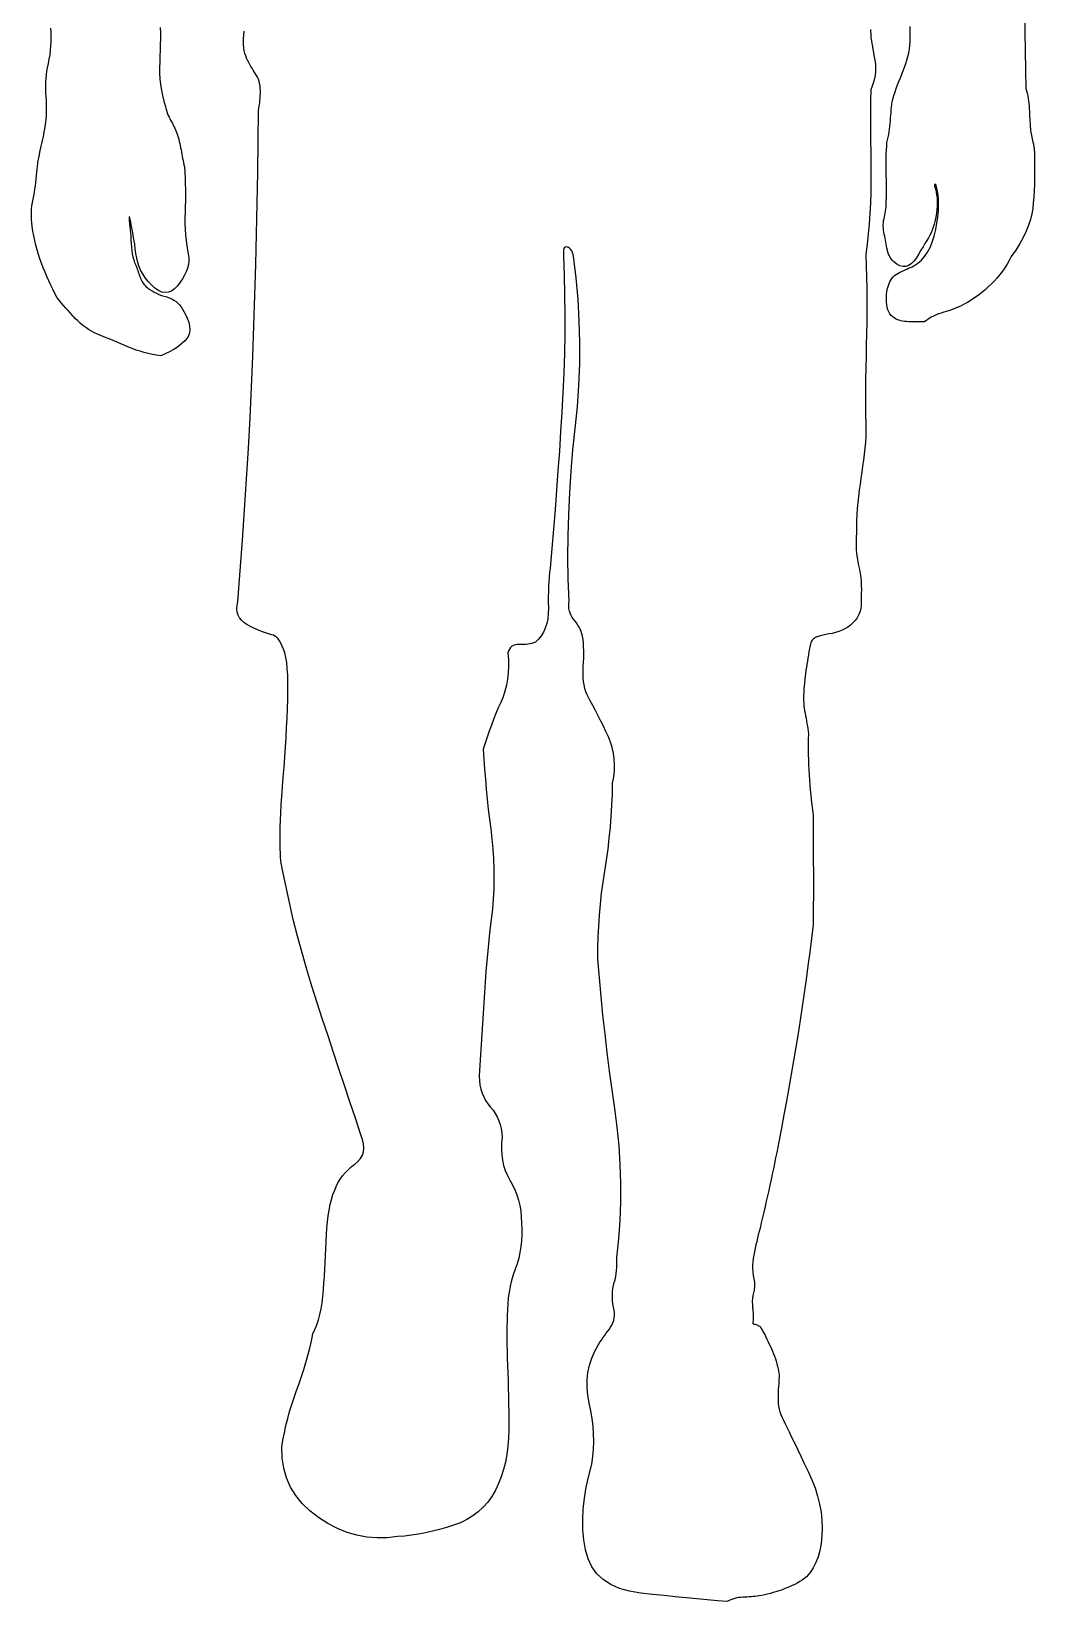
# Model space of a CAD drawing. Extents: x -1089 to 1108, y -567 to 693.
# Drawn here: x 54 to 457, y -567 to 63 of the extents above; entities that cross this region are included whole.
import ezdxf

# ---------------------------------------------------------------- set-up
doc = ezdxf.new("R2010")
doc.units = 0
doc.header["$LTSCALE"] = 20
doc.layers.add('_____1', color=7, linetype='CONTINUOUS')

msp = doc.modelspace()

# ---------------------------------------------------------------- linework, layer by layer
at = {"layer": '_____1', "color": 0, "linetype": 'CONTINUOUS', "flags": 128}
for points in [[(453.16, 70.18), (453.24, 62.67), (453.37, 55.16), (453.53, 47.66), (453.73, 40.16), (453.73, 40.16), (453.73, 40.16), (454, 39.17), (454.24, 38.18), (454.45, 37.18), (454.63, 36.18), (454.78, 35.16), (454.9, 34.14), (454.98, 33.11), (455.04, 32.07), (455.09, 31.04), (455.13, 30), (455.18, 28.97), (455.24, 27.94), (455.29, 26.92), (455.35, 25.91), (455.42, 24.89), (455.48, 23.88), (455.48, 23.88), (455.48, 23.88), (455.59, 23.21), (455.7, 22.55), (455.82, 21.88), (455.95, 21.22), (456.08, 20.56), (456.23, 19.91), (456.37, 19.25), (456.53, 18.6), (456.68, 17.95), (456.81, 17.3), (456.91, 16.64), (457, 15.97), (457.07, 15.3), (457.11, 14.62), (457.14, 13.94), (457.14, 13.25), (457.14, 13.25), (457.14, 13.25), (457.19, 10.17), (457.19, 7.22), (457.16, 4.38), (457.09, 1.67), (456.98, -0.93), (456.84, -3.41), (456.66, -5.77), (456.44, -8.01), (456.1, -10.22), (455.54, -12.49), (454.78, -14.83), (453.8, -17.22), (452.61, -19.67), (451.21, -22.19), (449.59, -24.76), (447.76, -27.4), (447.76, -27.4), (447.76, -27.4), (446.97, -28.92), (446.12, -30.4), (445.21, -31.85), (444.24, -33.25), (443.2, -34.62), (442.11, -35.95), (440.95, -37.24), (439.74, -38.5), (438.47, -39.71), (437.18, -40.86), (435.84, -41.96), (434.48, -43.01), (433.08, -44), (431.65, -44.94), (430.19, -45.82), (428.69, -46.65), (428.69, -46.65), (428.69, -46.65), (427.74, -47.13), (426.78, -47.58), (425.8, -48.01), (424.8, -48.41), (423.79, -48.78), (422.76, -49.13), (421.72, -49.45), (420.67, -49.75), (419.61, -50.06), (418.59, -50.41), (417.59, -50.82), (416.61, -51.27), (415.67, -51.77), (414.74, -52.33), (413.85, -52.93), (412.98, -53.58), (412.98, -53.58), (412.17, -53.57), (411.37, -53.56), (410.56, -53.55), (409.75, -53.54), (408.94, -53.53), (408.12, -53.53), (407.31, -53.52), (406.49, -53.52), (405.69, -53.49), (404.92, -53.43), (404.18, -53.32), (403.47, -53.17), (402.79, -52.97), (402.15, -52.74), (401.54, -52.46), (400.96, -52.14), (400.96, -52.14), (400.96, -52.14), (400.24, -51.62), (399.61, -51.03), (399.07, -50.35), (398.62, -49.58), (398.26, -48.74), (397.99, -47.81), (397.81, -46.79), (397.72, -45.7), (397.69, -44.59), (397.71, -43.53), (397.77, -42.52), (397.88, -41.56), (398.03, -40.66), (398.22, -39.81), (398.46, -39), (398.73, -38.25), (398.73, -38.25), (398.73, -38.25), (399.07, -37.5), (399.45, -36.8), (399.89, -36.15), (400.39, -35.56), (400.94, -35.02), (401.55, -34.54), (402.21, -34.11), (402.93, -33.73), (403.67, -33.39), (404.41, -33.05), (405.14, -32.72), (405.87, -32.39), (406.59, -32.06), (407.3, -31.75), (408.01, -31.43), (408.72, -31.13), (408.72, -31.13), (408.72, -31.13), (410.29, -30.09), (411.73, -28.82), (413.02, -27.34), (414.19, -25.63), (415.22, -23.69), (416.11, -21.54), (416.87, -19.16), (417.5, -16.56), (417.98, -13.91), (418.34, -11.38), (418.56, -8.98), (418.65, -6.71), (418.6, -4.56), (418.42, -2.53), (418.1, -0.63), (417.65, 1.14), (417.65, 1.14), (417.65, 1.14), (417.59, 1.28), (417.53, 1.4), (417.47, 1.49), (417.41, 1.57), (417.35, 1.62), (417.29, 1.65), (417.24, 1.66), (417.18, 1.65), (417.13, 1.62), (417.09, 1.57), (417.06, 1.51), (417.03, 1.43), (417.02, 1.33), (417.01, 1.22), (417.01, 1.09), (417.03, 0.94), (417.03, 0.94), (417.03, 0.94), (417.37, -0.22), (417.64, -1.39), (417.85, -2.57), (418, -3.75), (418.08, -4.94), (418.1, -6.13), (418.05, -7.33), (417.94, -8.54), (417.78, -9.74), (417.59, -10.93), (417.36, -12.11), (417.1, -13.28), (416.8, -14.43), (416.47, -15.58), (416.11, -16.71), (415.71, -17.82), (415.71, -17.82), (415.71, -17.82), (415.16, -18.79), (414.55, -19.84), (413.88, -20.97), (413.16, -22.18), (412.38, -23.47), (411.55, -24.84), (410.65, -26.29), (409.7, -27.82), (408.7, -29.22), (407.66, -30.28), (406.58, -31), (405.46, -31.38), (404.31, -31.41), (403.11, -31.11), (401.87, -30.46), (400.59, -29.48), (400.59, -29.48), (400.59, -29.48), (400.09, -28.93), (399.64, -28.35), (399.23, -27.73), (398.87, -27.07), (398.55, -26.37), (398.28, -25.63), (398.06, -24.85), (397.89, -24.04), (397.74, -23.21), (397.59, -22.38), (397.43, -21.57), (397.28, -20.77), (397.12, -19.97), (396.97, -19.18), (396.81, -18.4), (396.65, -17.63), (396.65, -17.63), (396.65, -17.63), (396.53, -16.84), (396.45, -16.05), (396.42, -15.27), (396.42, -14.49), (396.47, -13.72), (396.56, -12.95), (396.7, -12.18), (396.87, -11.42), (397.06, -10.66), (397.22, -9.89), (397.35, -9.11), (397.45, -8.34), (397.53, -7.55), (397.59, -6.76), (397.61, -5.97), (397.62, -5.17), (397.62, -5.17), (397.62, -5.17), (397.64, -3.7), (397.66, -2.23), (397.67, -0.75), (397.67, 0.73), (397.67, 2.21), (397.65, 3.69), (397.62, 5.17), (397.58, 6.66), (397.55, 8.15), (397.54, 9.63), (397.55, 11.11), (397.58, 12.58), (397.63, 14.06), (397.7, 15.52), (397.79, 16.98), (397.9, 18.44), (397.9, 18.44), (397.9, 18.44), (398.16, 19.5), (398.39, 20.56), (398.6, 21.63), (398.78, 22.71), (398.94, 23.81), (399.07, 24.91), (399.18, 26.02), (399.26, 27.15), (399.34, 28.27), (399.42, 29.38), (399.52, 30.48), (399.63, 31.58), (399.75, 32.66), (399.89, 33.73), (400.03, 34.79), (400.19, 35.83), (400.19, 35.83), (400.19, 35.83), (400.66, 37.27), (401.14, 38.7), (401.64, 40.13), (402.16, 41.55), (402.7, 42.97), (403.26, 44.39), (403.83, 45.81), (404.42, 47.22), (404.99, 48.64), (405.49, 50.07), (405.93, 51.53), (406.31, 52.99), (406.63, 54.48), (406.88, 55.98), (407.06, 57.49), (407.19, 59.03), (407.19, 59.03), (407.19, 59.03), (407.2, 60.99), (407.21, 62.96), (407.22, 64.93)], [(106.03, 64.6), (106.07, 62.32), (106.07, 60.03), (106.04, 57.74), (105.99, 55.44), (105.9, 53.13), (105.79, 50.82), (105.71, 48.51), (105.74, 46.22), (105.87, 43.95), (106.11, 41.7), (106.46, 39.47), (106.91, 37.25), (107.47, 35.06), (108.13, 32.88), (108.13, 32.88), (108.13, 32.88), (108.31, 32.13), (108.5, 31.4), (108.72, 30.68), (108.97, 29.99), (109.23, 29.31), (109.53, 28.65), (109.84, 28.01), (110.18, 27.39), (110.53, 26.77), (110.87, 26.14), (111.2, 25.5), (111.52, 24.86), (111.83, 24.2), (112.13, 23.54), (112.43, 22.87), (112.71, 22.19), (112.71, 22.19), (112.71, 22.19), (112.96, 21.36), (113.2, 20.53), (113.42, 19.7), (113.63, 18.86), (113.83, 18.02), (114.01, 17.17), (114.19, 16.32), (114.35, 15.47), (114.51, 14.61), (114.67, 13.76), (114.83, 12.91), (115, 12.06), (115.17, 11.21), (115.35, 10.36), (115.53, 9.51), (115.71, 8.67), (115.71, 8.67), (115.71, 8.67), (115.86, 6.41), (115.99, 4.14), (116.07, 1.87), (116.12, -0.41), (116.14, -2.69), (116.12, -4.98), (116.06, -7.28), (115.97, -9.58), (115.89, -11.88), (115.9, -14.17), (115.98, -16.45), (116.14, -18.71), (116.38, -20.97), (116.69, -23.22), (117.08, -25.46), (117.55, -27.69), (117.55, -27.69), (117.55, -27.69), (117.5, -29.14), (117.31, -30.58), (116.96, -32.02), (116.46, -33.45), (115.81, -34.88), (115.01, -36.3), (114.06, -37.71), (112.95, -39.12), (111.76, -40.34), (110.53, -41.2), (109.27, -41.7), (107.97, -41.83), (106.64, -41.6), (105.28, -41), (103.88, -40.04), (102.46, -38.72), (102.46, -38.72), (102.46, -38.72), (101.21, -37.43), (100.09, -36.05), (99.11, -34.6), (98.27, -33.06), (97.56, -31.45), (96.98, -29.75), (96.54, -27.97), (96.24, -26.12), (96, -24.23), (95.74, -22.38), (95.45, -20.56), (95.15, -18.76), (94.84, -17), (94.5, -15.27), (94.14, -13.56), (93.77, -11.89), (93.77, -11.89), (93.77, -11.89), (93.73, -11.77), (93.7, -11.68), (93.66, -11.59), (93.63, -11.53), (93.61, -11.48), (93.58, -11.44), (93.56, -11.42), (93.54, -11.41), (93.52, -11.42), (93.5, -11.45), (93.49, -11.49), (93.48, -11.55), (93.47, -11.62), (93.46, -11.71), (93.46, -11.82), (93.46, -11.94), (93.46, -11.94), (93.46, -11.94), (93.59, -13.05), (93.72, -14.21), (93.84, -15.42), (93.95, -16.67), (94.06, -17.97), (94.15, -19.32), (94.24, -20.71), (94.32, -22.15), (94.42, -23.58), (94.57, -24.95), (94.78, -26.26), (95.04, -27.5), (95.35, -28.69), (95.72, -29.81), (96.14, -30.87), (96.61, -31.87), (96.61, -31.87), (96.61, -31.87), (96.79, -32.45), (96.98, -33.02), (97.17, -33.6), (97.37, -34.17), (97.58, -34.74), (97.8, -35.31), (98.03, -35.88), (98.26, -36.45), (98.51, -37), (98.79, -37.53), (99.1, -38.02), (99.43, -38.49), (99.79, -38.92), (100.19, -39.33), (100.61, -39.71), (101.05, -40.06), (101.05, -40.06), (101.05, -40.06), (101.87, -40.63), (102.72, -41.17), (103.6, -41.67), (104.53, -42.13), (105.49, -42.56), (106.48, -42.94), (107.52, -43.29), (108.59, -43.6), (109.64, -43.92), (110.61, -44.33), (111.52, -44.82), (112.34, -45.4), (113.1, -46.05), (113.78, -46.79), (114.38, -47.6), (114.91, -48.5), (114.91, -48.5), (114.91, -48.5), (116, -50.36), (116.85, -52.11), (117.44, -53.74), (117.79, -55.27), (117.88, -56.68), (117.72, -57.97), (117.32, -59.16), (116.66, -60.23), (115.82, -61.23), (114.84, -62.2), (113.74, -63.12), (112.51, -64.01), (111.15, -64.87), (109.66, -65.68), (108.04, -66.47), (106.29, -67.21), (106.29, -67.21), (104.57, -66.96), (102.87, -66.66), (101.2, -66.3), (99.56, -65.89), (97.94, -65.42), (96.35, -64.9), (94.79, -64.32), (93.26, -63.69), (91.73, -63.03), (90.2, -62.37), (88.66, -61.73), (87.11, -61.08), (85.55, -60.45), (83.99, -59.82), (82.41, -59.19), (80.83, -58.57), (80.83, -58.57), (80.83, -58.57), (79.59, -57.99), (78.38, -57.34), (77.2, -56.63), (76.06, -55.87), (74.96, -55.04), (73.89, -54.16), (72.85, -53.21), (71.85, -52.21), (70.88, -51.17), (69.92, -50.13), (68.98, -49.09), (68.06, -48.05), (67.16, -47.01), (66.28, -45.97), (65.42, -44.92), (64.57, -43.88), (64.57, -43.88), (64.57, -43.88), (63.69, -42.2), (62.84, -40.51), (62.02, -38.81), (61.23, -37.09), (60.47, -35.36), (59.73, -33.62), (59.03, -31.86), (58.35, -30.09), (57.71, -28.31), (57.12, -26.5), (56.57, -24.68), (56.08, -22.84), (55.63, -20.98), (55.22, -19.1), (54.87, -17.2), (54.56, -15.28), (54.56, -15.28), (54.56, -15.28), (54.4, -13.86), (54.3, -12.46), (54.25, -11.07), (54.27, -9.69), (54.35, -8.33), (54.48, -6.98), (54.68, -5.64), (54.93, -4.32), (55.2, -2.99), (55.44, -1.66), (55.66, -0.32), (55.86, 1.02), (56.03, 2.38), (56.18, 3.75), (56.3, 5.12), (56.4, 6.51), (56.4, 6.51), (56.4, 6.51), (56.53, 7.67), (56.68, 8.83), (56.85, 9.99), (57.04, 11.15), (57.24, 12.3), (57.46, 13.45), (57.7, 14.6), (57.96, 15.75), (58.22, 16.89), (58.47, 18.04), (58.72, 19.19), (58.95, 20.34), (59.19, 21.49), (59.41, 22.64), (59.63, 23.79), (59.84, 24.94), (59.84, 24.94), (59.84, 24.94), (60.02, 26.39), (60.16, 27.84), (60.26, 29.3), (60.33, 30.77), (60.35, 32.25), (60.34, 33.73), (60.28, 35.22), (60.19, 36.71), (60.1, 38.2), (60.05, 39.69), (60.05, 41.17), (60.09, 42.64), (60.17, 44.1), (60.3, 45.56), (60.47, 47.01), (60.68, 48.45), (60.68, 48.45), (60.68, 48.45), (61.1, 50.18), (61.45, 51.92), (61.74, 53.67), (61.96, 55.42), (62.12, 57.19), (62.21, 58.96), (62.23, 60.75), (62.2, 62.54), (62.13, 64.34)], [(391.32, 63.81), (391.34, 62.96), (391.36, 62.11), (391.4, 61.27), (391.45, 60.43), (391.45, 60.43), (391.45, 60.43), (391.64, 59.29), (391.83, 58.14), (392.02, 56.97), (392.23, 55.78), (392.44, 54.58), (392.65, 53.35), (392.87, 52.11), (393.1, 50.84), (393.28, 49.56), (393.34, 48.23), (393.29, 46.87), (393.13, 45.48), (392.85, 44.05), (392.46, 42.59), (391.96, 41.09), (391.35, 39.56), (391.35, 39.56), (391.33, 35.42), (391.31, 31.27), (391.31, 27.13), (391.31, 22.99), (391.32, 18.85), (391.35, 14.7), (391.38, 10.56), (391.42, 6.42), (391.43, 2.29), (391.36, -1.84), (391.22, -5.97), (391.01, -10.09), (390.73, -14.2), (390.37, -18.31), (389.94, -22.41), (389.43, -26.51), (389.43, -26.51), (389.43, -26.51), (389.58, -31.1), (389.69, -35.68), (389.76, -40.25), (389.8, -44.81), (389.8, -49.36), (389.77, -53.91), (389.69, -58.44), (389.59, -62.97), (389.47, -67.5), (389.39, -72.04), (389.33, -76.59), (389.29, -81.15), (389.29, -85.72), (389.31, -90.3), (389.35, -94.89), (389.43, -99.49), (389.43, -99.49), (389.43, -99.49), (389.21, -101.89), (388.97, -104.3), (388.71, -106.71), (388.43, -109.12), (388.13, -111.53), (387.8, -113.95), (387.45, -116.37), (387.08, -118.79), (386.72, -121.22), (386.41, -123.65), (386.15, -126.08), (385.94, -128.52), (385.78, -130.96), (385.67, -133.4), (385.6, -135.85), (385.59, -138.29), (385.59, -138.29), (385.59, -138.29), (385.49, -140), (385.46, -141.69), (385.48, -143.37), (385.57, -145.02), (385.71, -146.65), (385.92, -148.26), (386.19, -149.85), (386.52, -151.43), (386.85, -153), (387.12, -154.58), (387.33, -156.18), (387.48, -157.8), (387.58, -159.43), (387.61, -161.08), (387.59, -162.74), (387.51, -164.41), (387.51, -164.41), (387.51, -164.41), (387.59, -165.97), (387.54, -167.44), (387.34, -168.82), (387, -170.12), (386.52, -171.33), (385.9, -172.46), (385.13, -173.51), (384.23, -174.47), (383.22, -175.34), (382.15, -176.12), (381.03, -176.81), (379.84, -177.41), (378.59, -177.91), (377.28, -178.33), (375.91, -178.65), (374.49, -178.88), (374.49, -178.88), (374.49, -178.88), (373.93, -178.99), (373.38, -179.12), (372.84, -179.24), (372.3, -179.37), (371.76, -179.5), (371.24, -179.64), (370.71, -179.77), (370.2, -179.92), (369.7, -180.08), (369.24, -180.28), (368.83, -180.51), (368.45, -180.78), (368.11, -181.1), (367.8, -181.44), (367.54, -181.83), (367.32, -182.25), (367.32, -182.25), (367.32, -182.25), (367.06, -183.53), (366.81, -184.79), (366.57, -186.05), (366.34, -187.3), (366.12, -188.55), (365.91, -189.78), (365.71, -191.01), (365.52, -192.23), (365.34, -193.45), (365.17, -194.69), (365.02, -195.95), (364.88, -197.22), (364.75, -198.5), (364.64, -199.8), (364.54, -201.11), (364.46, -202.44), (364.46, -202.44), (364.46, -202.44), (364.4, -203.52), (364.38, -204.58), (364.4, -205.64), (364.45, -206.68), (364.54, -207.71), (364.66, -208.73), (364.82, -209.75), (365.02, -210.75), (365.23, -211.75), (365.42, -212.76), (365.6, -213.78), (365.77, -214.81), (365.93, -215.85), (366.07, -216.89), (366.19, -217.95), (366.31, -219.01), (366.31, -219.01), (366.31, -219.01), (366.27, -221.09), (366.26, -223.16), (366.26, -225.22), (366.29, -227.27), (366.33, -229.32), (366.4, -231.36), (366.48, -233.38), (366.59, -235.4), (366.72, -237.42), (366.88, -239.44), (367.05, -241.47), (367.25, -243.49), (367.48, -245.52), (367.73, -247.55), (368, -249.58), (368.3, -251.62), (368.3, -251.62), (368.3, -251.62), (368.29, -254.37), (368.28, -257.13), (368.28, -259.88), (368.28, -262.64), (368.28, -265.4), (368.29, -268.15), (368.31, -270.91), (368.32, -273.67), (368.34, -276.43), (368.35, -279.19), (368.35, -281.95), (368.33, -284.71), (368.31, -287.46), (368.29, -290.22), (368.25, -292.97), (368.2, -295.72), (368.2, -295.72), (368.2, -295.72), (367.56, -301.18), (366.88, -306.64), (366.17, -312.1), (365.43, -317.55), (364.66, -323), (363.86, -328.45), (363.02, -333.89), (362.16, -339.34), (361.27, -344.77), (360.35, -350.21), (359.42, -355.64), (358.47, -361.07), (357.5, -366.49), (356.51, -371.91), (355.5, -377.33), (354.47, -382.74), (354.47, -382.74), (354.47, -382.74), (354.04, -384.92), (353.61, -387.09), (353.17, -389.27), (352.72, -391.44), (352.26, -393.62), (351.8, -395.79), (351.33, -397.97), (350.86, -400.14), (350.38, -402.31), (349.9, -404.48), (349.41, -406.65), (348.91, -408.81), (348.42, -410.97), (347.92, -413.12), (347.41, -415.28), (346.91, -417.42), (346.91, -417.42), (346.91, -417.42), (346.56, -418.78), (346.21, -420.14), (345.88, -421.49), (345.56, -422.84), (345.25, -424.19), (344.95, -425.54), (344.66, -426.88), (344.38, -428.22), (344.14, -429.56), (343.98, -430.91), (343.9, -432.27), (343.9, -433.63), (343.98, -435.01), (344.14, -436.39), (344.37, -437.78), (344.69, -439.17), (344.69, -439.17), (344.69, -439.17), (344.71, -439.68), (344.72, -440.19), (344.7, -440.71), (344.66, -441.23), (344.6, -441.75), (344.52, -442.28), (344.41, -442.81), (344.29, -443.35), (344.16, -443.89), (344.05, -444.42), (343.96, -444.95), (343.89, -445.47), (343.84, -445.98), (343.81, -446.49), (343.8, -446.99), (343.81, -447.48), (343.81, -447.48), (343.81, -447.48), (343.83, -447.98), (343.86, -448.48), (343.89, -448.99), (343.92, -449.51), (343.96, -450.03), (344, -450.55), (344.04, -451.09), (344.09, -451.63), (344.13, -452.16), (344.15, -452.69), (344.16, -453.21), (344.16, -453.72), (344.15, -454.22), (344.12, -454.71), (344.08, -455.19), (344.02, -455.66), (344.02, -455.66), (344.02, -455.66), (344.04, -455.72), (344.06, -455.77), (344.09, -455.81), (344.13, -455.85), (344.18, -455.87), (344.23, -455.9), (344.29, -455.91), (344.36, -455.92), (344.43, -455.92), (344.51, -455.93), (344.57, -455.93), (344.64, -455.94), (344.71, -455.96), (344.77, -455.97), (344.84, -455.99), (344.9, -456), (344.9, -456), (344.9, -456), (345.29, -456.1), (345.66, -456.23), (346.01, -456.4), (346.33, -456.6), (346.63, -456.84), (346.91, -457.11), (347.17, -457.42), (347.41, -457.76), (347.63, -458.12), (347.86, -458.5), (348.09, -458.9), (348.31, -459.31), (348.54, -459.74), (348.77, -460.19), (349, -460.65), (349.23, -461.12), (349.23, -461.12), (349.23, -461.12), (349.7, -462.07), (350.17, -463.02), (350.62, -463.98), (351.06, -464.94), (351.49, -465.91), (351.91, -466.89), (352.32, -467.87), (352.71, -468.85), (353.09, -469.85), (353.42, -470.86), (353.72, -471.88), (353.98, -472.91), (354.21, -473.96), (354.39, -475.02), (354.54, -476.1), (354.65, -477.19), (354.65, -477.19), (354.65, -477.19), (354.52, -478.47), (354.4, -479.72), (354.31, -480.95), (354.24, -482.16), (354.19, -483.34), (354.16, -484.49), (354.16, -485.63), (354.17, -486.74), (354.24, -487.84), (354.39, -488.94), (354.61, -490.05), (354.91, -491.17), (355.3, -492.29), (355.76, -493.42), (356.3, -494.55), (356.92, -495.69), (356.92, -495.69), (356.92, -495.69), (357.7, -497.34), (358.58, -499.21), (359.58, -501.3), (360.69, -503.62), (361.91, -506.16), (363.24, -508.92), (364.68, -511.91), (366.24, -515.12), (367.73, -518.43), (368.99, -521.72), (370.02, -524.99), (370.83, -528.23), (371.4, -531.46), (371.74, -534.66), (371.86, -537.84), (371.74, -540.99), (371.41, -544.02), (370.9, -546.82), (370.2, -549.39), (369.31, -551.73), (368.24, -553.84), (366.98, -555.72), (365.53, -557.36), (363.89, -558.78), (363.89, -558.78), (363.89, -558.78), (362.9, -559.36), (361.89, -559.91), (360.86, -560.44), (359.83, -560.95), (358.77, -561.42), (357.71, -561.88), (356.63, -562.3), (355.53, -562.71), (354.43, -563.08), (353.32, -563.44), (352.2, -563.77), (351.08, -564.08), (349.96, -564.37), (348.83, -564.63), (347.69, -564.87), (346.55, -565.09), (346.55, -565.09), (346.55, -565.09), (345.75, -565.19), (344.94, -565.28), (344.12, -565.36), (343.3, -565.43), (342.48, -565.49), (341.65, -565.54), (340.82, -565.58), (339.98, -565.62), (339.15, -565.67), (338.33, -565.77), (337.53, -565.92), (336.74, -566.11), (335.97, -566.35), (335.21, -566.64), (334.47, -566.98), (333.74, -567.37), (333.74, -567.37), (329.78, -567.02), (325.71, -566.66), (321.53, -566.27), (317.25, -565.86), (312.85, -565.42), (308.35, -564.96), (303.74, -564.47), (299.02, -563.96), (294.49, -563.23), (290.46, -562.09), (286.94, -560.53), (283.91, -558.56), (281.38, -556.17), (279.35, -553.37), (277.82, -550.15), (276.79, -546.52), (276.15, -542.62), (275.79, -538.61), (275.7, -534.48), (275.88, -530.25), (276.35, -525.89), (277.08, -521.43), (278.1, -516.84), (279.38, -512.15), (279.38, -512.15), (279.38, -512.15), (279.78, -509.17), (280.02, -506.17), (280.11, -503.14), (280.06, -500.08), (279.85, -497), (279.49, -493.89), (278.98, -490.76), (278.32, -487.6), (277.74, -484.46), (277.45, -481.38), (277.46, -478.35), (277.78, -475.39), (278.39, -472.48), (279.3, -469.63), (280.51, -466.84), (282.02, -464.1), (282.02, -464.1), (282.02, -464.1), (282.61, -463.23), (283.21, -462.36), (283.82, -461.49), (284.42, -460.63), (285.03, -459.77), (285.64, -458.91), (286.25, -458.06), (286.86, -457.21), (287.41, -456.34), (287.85, -455.43), (288.17, -454.48), (288.38, -453.49), (288.47, -452.46), (288.44, -451.39), (288.3, -450.28), (288.03, -449.13), (288.03, -449.13), (288.03, -449.13), (287.81, -447.88), (287.67, -446.63), (287.6, -445.4), (287.61, -444.17), (287.69, -442.95), (287.84, -441.73), (288.07, -440.52), (288.37, -439.32), (288.69, -438.12), (288.95, -436.9), (289.16, -435.67), (289.31, -434.42), (289.41, -433.16), (289.46, -431.88), (289.45, -430.58), (289.39, -429.28), (289.39, -429.28), (289.39, -429.28), (290.18, -421.79), (290.71, -414.3), (290.99, -406.82), (291.02, -399.33), (290.79, -391.84), (290.31, -384.35), (289.58, -376.86), (288.59, -369.37), (287.51, -361.88), (286.49, -354.39), (285.54, -346.91), (284.65, -339.42), (283.83, -331.94), (283.07, -324.46), (282.37, -316.98), (281.74, -309.51), (281.74, -309.51), (281.74, -309.51), (281.77, -305.05), (281.89, -300.61), (282.1, -296.17), (282.41, -291.74), (282.81, -287.32), (283.3, -282.9), (283.89, -278.5), (284.57, -274.1), (285.25, -269.7), (285.85, -265.3), (286.37, -260.9), (286.8, -256.49), (287.15, -252.08), (287.42, -247.67), (287.61, -243.25), (287.7, -238.82), (287.7, -238.82), (287.7, -238.82), (288.14, -236.31), (288.39, -233.84), (288.45, -231.43), (288.33, -229.08), (288.02, -226.77), (287.52, -224.52), (286.84, -222.33), (285.98, -220.19), (285, -218.07), (284, -215.97), (282.98, -213.86), (281.92, -211.76), (280.84, -209.66), (279.74, -207.56), (278.6, -205.47), (277.44, -203.38), (277.44, -203.38), (277.44, -203.38), (276.97, -202.08), (276.58, -200.74), (276.28, -199.35), (276.05, -197.93), (275.9, -196.45), (275.83, -194.94), (275.84, -193.38), (275.93, -191.78), (276.05, -190.17), (276.12, -188.59), (276.14, -187.04), (276.13, -185.53), (276.07, -184.04), (275.98, -182.59), (275.84, -181.16), (275.66, -179.77), (275.66, -179.77), (275.66, -179.77), (275.36, -178.81), (275.03, -177.88), (274.64, -176.99), (274.22, -176.12), (273.74, -175.29), (273.22, -174.48), (272.66, -173.71), (272.05, -172.97), (271.47, -172.22), (270.99, -171.42), (270.61, -170.57), (270.32, -169.67), (270.14, -168.73), (270.06, -167.73), (270.07, -166.68), (270.19, -165.59), (270.19, -165.59), (270.19, -165.59), (269.9, -156.9), (269.78, -148.21), (269.83, -139.54), (270.06, -130.88), (270.46, -122.23), (271.03, -113.59), (271.77, -104.96), (272.69, -96.34), (273.55, -87.72), (274.15, -79.1), (274.47, -70.48), (274.52, -61.85), (274.29, -53.21), (273.8, -44.57), (273.03, -35.93), (271.99, -27.28), (271.99, -27.28), (271.99, -27.28), (271.84, -26.53), (271.64, -25.86), (271.4, -25.27), (271.11, -24.76), (270.78, -24.34), (270.4, -23.99), (269.98, -23.73), (269.52, -23.55), (269.07, -23.48), (268.69, -23.56), (268.39, -23.78), (268.16, -24.15), (268, -24.66), (267.92, -25.32), (267.92, -26.12), (267.98, -27.07), (267.98, -27.07), (267.98, -27.07), (268.25, -34.94), (268.42, -42.8), (268.49, -50.66), (268.45, -58.51), (268.32, -66.35), (268.09, -74.18), (267.76, -82.01), (267.33, -89.83), (266.83, -97.64), (266.31, -105.46), (265.76, -113.28), (265.18, -121.11), (264.58, -128.93), (263.95, -136.76), (263.29, -144.6), (262.6, -152.43), (262.6, -152.43), (262.6, -152.43), (262.4, -154.13), (262.23, -155.92), (262.09, -157.8), (261.98, -159.75), (261.91, -161.79), (261.87, -163.92), (261.86, -166.13), (261.89, -168.43), (261.84, -170.69), (261.62, -172.79), (261.23, -174.75), (260.67, -176.55), (259.94, -178.2), (259.03, -179.69), (257.96, -181.03), (256.71, -182.22), (256.71, -182.22), (256.71, -182.22), (255.97, -182.47), (255.21, -182.68), (254.43, -182.84), (253.62, -182.97), (252.8, -183.06), (251.95, -183.11), (251.08, -183.12), (250.19, -183.09), (249.33, -183.1), (248.56, -183.22), (247.87, -183.47), (247.25, -183.84), (246.73, -184.33), (246.28, -184.94), (245.92, -185.67), (245.64, -186.52), (245.64, -186.52), (245.64, -186.52), (245.85, -189.23), (245.9, -191.88), (245.78, -194.46), (245.51, -196.97), (245.07, -199.42), (244.47, -201.8), (243.7, -204.12), (242.77, -206.37), (241.78, -208.61), (240.82, -210.87), (239.89, -213.18), (239, -215.51), (238.14, -217.88), (237.31, -220.28), (236.52, -222.72), (235.76, -225.19), (235.76, -225.19), (235.76, -225.19), (236, -229.21), (236.28, -233.22), (236.59, -237.22), (236.94, -241.22), (237.33, -245.22), (237.76, -249.2), (238.23, -253.19), (238.73, -257.16), (239.2, -261.15), (239.57, -265.14), (239.82, -269.15), (239.97, -273.18), (240, -277.22), (239.93, -281.27), (239.76, -285.34), (239.47, -289.42), (239.47, -289.42), (239.47, -289.42), (238.94, -293.56), (238.45, -297.71), (238, -301.87), (237.58, -306.04), (237.19, -310.21), (236.84, -314.4), (236.52, -318.6), (236.24, -322.8), (235.98, -327), (235.71, -331.2), (235.45, -335.39), (235.18, -339.57), (234.91, -343.74), (234.64, -347.91), (234.37, -352.07), (234.1, -356.22), (234.1, -356.22), (234.1, -356.22), (234.19, -358.1), (234.42, -359.9), (234.79, -361.61), (235.29, -363.23), (235.93, -364.76), (236.7, -366.2), (237.6, -367.55), (238.64, -368.82), (239.68, -370.07), (240.59, -371.4), (241.37, -372.81), (242.02, -374.29), (242.54, -375.84), (242.93, -377.47), (243.19, -379.17), (243.32, -380.94), (243.32, -380.94), (243.32, -380.94), (243.08, -383.35), (243.03, -385.68), (243.15, -387.94), (243.45, -390.13), (243.94, -392.24), (244.6, -394.28), (245.44, -396.25), (246.46, -398.15), (247.51, -400.05), (248.42, -402.01), (249.2, -404.05), (249.86, -406.15), (250.38, -408.32), (250.77, -410.56), (251.03, -412.87), (251.16, -415.24), (251.16, -415.24), (251.16, -415.24), (251.27, -417.68), (251.26, -420.09), (251.13, -422.48), (250.87, -424.83), (250.48, -427.16), (249.97, -429.45), (249.34, -431.72), (248.58, -433.96), (247.82, -436.2), (247.15, -438.47), (246.6, -440.77), (246.15, -443.09), (245.8, -445.44), (245.56, -447.82), (245.43, -450.23), (245.4, -452.67), (245.4, -452.67), (245.4, -452.67), (245.31, -454.72), (245.24, -456.89), (245.21, -459.19), (245.21, -461.6), (245.23, -464.14), (245.29, -466.79), (245.38, -469.57), (245.49, -472.47), (245.62, -475.46), (245.72, -478.52), (245.81, -481.65), (245.88, -484.84), (245.94, -488.1), (245.97, -491.42), (245.99, -494.82), (245.99, -498.28), (245.9, -501.71), (245.65, -505.03), (245.23, -508.25), (244.64, -511.34), (243.88, -514.33), (242.96, -517.21), (241.88, -519.97), (240.62, -522.62), (239.19, -525.11), (237.57, -527.39), (235.76, -529.47), (233.76, -531.34), (231.56, -533), (229.18, -534.45), (226.61, -535.7), (223.85, -536.74), (221, -537.64), (218.15, -538.43), (215.33, -539.14), (212.51, -539.75), (209.7, -540.27), (206.91, -540.7), (204.12, -541.04), (201.35, -541.28), (201.35, -541.28), (201.35, -541.28), (197.19, -541.76), (193.09, -541.83), (189.03, -541.49), (185.03, -540.74), (181.09, -539.58), (177.19, -538.01), (173.35, -536.02), (169.57, -533.63), (166.05, -530.91), (163, -527.96), (160.44, -524.78), (158.36, -521.37), (156.76, -517.72), (155.63, -513.85), (154.98, -509.74), (154.82, -505.4), (154.82, -505.4), (154.82, -505.4), (155.3, -502.49), (155.85, -499.59), (156.48, -496.72), (157.19, -493.86), (157.98, -491.02), (158.84, -488.2), (159.78, -485.39), (160.79, -482.6), (161.81, -479.82), (162.78, -477.02), (163.68, -474.21), (164.53, -471.38), (165.31, -468.54), (166.04, -465.68), (166.71, -462.81), (167.32, -459.93), (167.32, -459.93), (167.32, -459.93), (168.13, -458.15), (168.87, -456.25), (169.52, -454.22), (170.09, -452.06), (170.58, -449.78), (170.99, -447.37), (171.31, -444.82), (171.56, -442.15), (171.75, -439.42), (171.93, -436.68), (172.1, -433.94), (172.26, -431.19), (172.41, -428.44), (172.54, -425.69), (172.66, -422.94), (172.77, -420.18), (172.91, -417.48), (173.12, -414.91), (173.42, -412.47), (173.8, -410.16), (174.25, -407.97), (174.78, -405.91), (175.39, -403.98), (176.08, -402.17), (176.08, -402.17), (176.08, -402.17), (176.68, -400.65), (177.4, -399.2), (178.24, -397.81), (179.18, -396.48), (180.25, -395.21), (181.42, -394.01), (182.71, -392.88), (184.11, -391.8), (185.42, -390.7), (186.45, -389.5), (187.19, -388.18), (187.65, -386.75), (187.81, -385.21), (187.69, -383.56), (187.29, -381.81), (186.6, -379.94), (186.6, -379.94), (186.6, -379.94), (184.39, -373.34), (182.18, -366.74), (179.98, -360.13), (177.78, -353.51), (175.58, -346.89), (173.39, -340.27), (171.2, -333.64), (169.02, -327), (166.88, -320.34), (164.86, -313.66), (162.95, -306.96), (161.15, -300.23), (159.45, -293.47), (157.87, -286.69), (156.39, -279.88), (155.03, -273.05), (155.03, -273.05), (155.03, -273.05), (154.82, -272.15), (154.64, -271.09), (154.49, -269.86), (154.36, -268.46), (154.26, -266.9), (154.19, -265.17), (154.14, -263.27), (154.12, -261.2), (154.13, -258.92), (154.18, -256.41), (154.28, -253.66), (154.43, -250.68), (154.61, -247.45), (154.84, -243.98), (155.12, -240.28), (155.43, -236.34), (155.76, -232.3), (156.06, -228.3), (156.32, -224.35), (156.56, -220.44), (156.77, -216.58), (156.95, -212.76), (157.11, -208.99), (157.23, -205.26), (157.3, -201.7), (157.29, -198.44), (157.2, -195.47), (157.04, -192.79), (156.79, -190.41), (156.46, -188.33), (156.06, -186.53), (155.57, -185.04), (155.04, -183.76), (154.48, -182.65), (153.91, -181.69), (153.32, -180.89), (152.71, -180.24), (152.08, -179.75), (151.43, -179.42), (150.76, -179.24), (150.76, -179.24), (150.76, -179.24), (149.53, -178.9), (148.29, -178.5), (147.04, -178.05), (145.79, -177.55), (144.54, -177), (143.28, -176.4), (142.01, -175.75), (140.74, -175.05), (139.56, -174.27), (138.6, -173.39), (137.84, -172.4), (137.28, -171.31), (136.93, -170.12), (136.79, -168.81), (136.85, -167.41), (137.12, -165.9), (137.12, -165.9), (137.12, -165.9), (138.12, -153.6), (139.05, -141.29), (139.91, -128.99), (140.7, -116.69), (141.42, -104.39), (142.06, -92.09), (142.64, -79.8), (143.14, -67.5), (143.59, -55.2), (143.99, -42.89), (144.35, -30.58), (144.66, -18.25), (144.92, -5.92), (145.14, 6.42), (145.31, 18.77), (145.43, 31.12), (145.43, 31.12), (145.43, 31.12), (145.63, 32.15), (145.8, 33.17), (145.95, 34.2), (146.06, 35.22), (146.15, 36.24), (146.2, 37.25), (146.23, 38.27), (146.23, 39.28), (146.19, 40.27), (146.08, 41.22), (145.92, 42.13), (145.71, 43), (145.43, 43.82), (145.1, 44.61), (144.71, 45.35), (144.26, 46.05), (143.79, 46.74), (143.32, 47.46), (142.87, 48.2), (142.42, 48.96), (141.98, 49.75), (141.54, 50.57), (141.12, 51.41), (140.7, 52.28), (140.32, 53.19), (140.01, 54.18), (139.77, 55.24), (139.59, 56.37), (139.48, 57.58), (139.44, 58.86), (139.47, 60.21), (139.56, 61.63), (139.71, 63.09)]]:
    msp.add_lwpolyline(points, dxfattribs=at)

doc.saveas('drawing.dxf')
